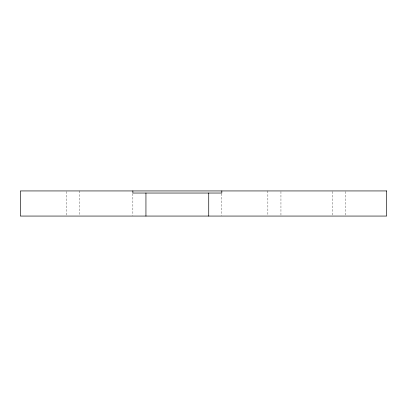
<?xml version="1.0" encoding="UTF-8"?>
<svg xmlns="http://www.w3.org/2000/svg" width="407" height="407" viewBox="0 0 407 407"><rect width="100%" height="100%" fill="white"/><g stroke="black" fill="none" stroke-linecap="round" stroke-linejoin="round"><path stroke-width="0.31" stroke-dasharray="2.04 1.53" d="M345.833 191.57L345.833 215.43M332.753 191.57L332.753 215.43M280.947 191.57L280.947 215.43M267.862 190.939L267.862 215.43M221.815 193.656L221.815 215.435M132.855 193.656L132.855 215.435M79.482 190.939L79.482 215.43M66.397 191.57L66.397 215.43"/><path stroke-width="0.61" d="M221.815 190.939L221.815 193.035L132.855 193.035L132.855 190.939M208.735 193.035L208.735 216.061M145.94 193.035L145.94 216.061M386.65 190.939L20.35 190.939L20.35 216.061L386.65 216.061L386.65 190.939"/></g></svg>
